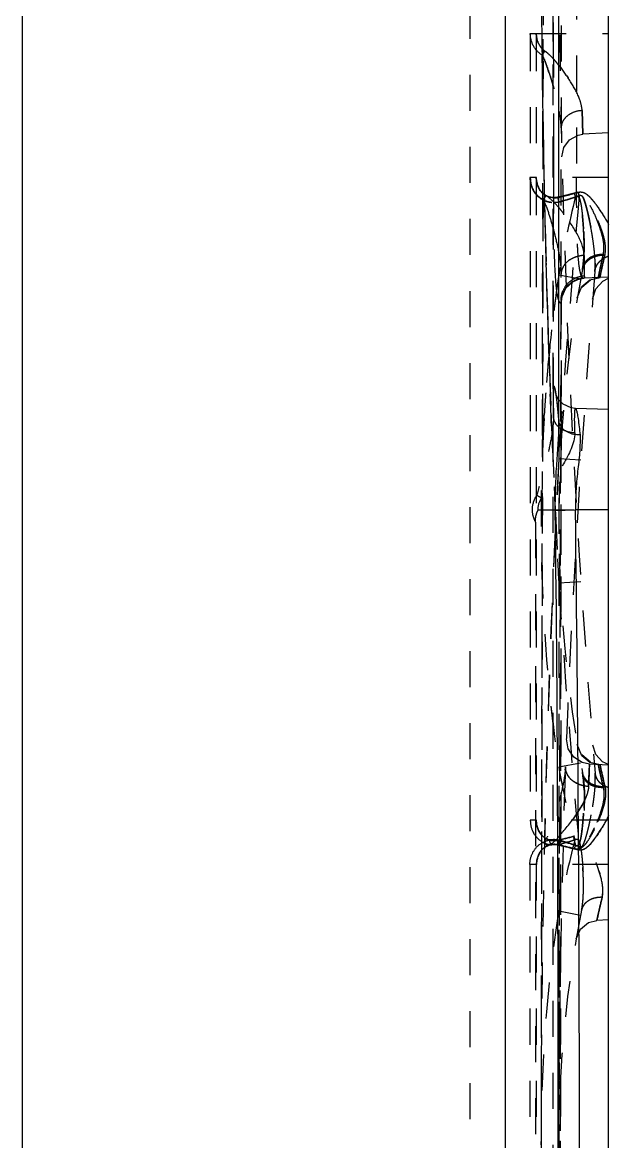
# Model space of a CAD drawing. Header units: millimetres. Extents: x 309 to 11345, y -1340 to 1318.
# Drawn here: x 10460.2 to 10486.8, y -502 to -451.2 of the extents above; entities that cross this region are included whole.
import ezdxf

# ---------------------------------------------------------------- set-up
doc = ezdxf.new("R2010")
doc.units = ezdxf.units.MM
doc.header["$LTSCALE"] = 16.335
doc.linetypes.add('HIDDEN', pattern=[0.2, 0.1, -0.1])
doc.layers.get('0').update_dxf_attribs({"linetype": 'CONTINUOUS'})
doc.layers.add('DEFAULT_2', color=8, linetype='HIDDEN')

msp = doc.modelspace()

# ---------------------------------------------------------------- linework, layer by layer
at = {"color": 7, "linetype": 'Continuous'}
for p, q in [((10482.11, -359.801), (10482.11, -644.179)), ((10484.551, -469.508), (10484.551, -362.762)), ((10486.804, -631.838), (10486.804, -372.142)), ((10460.219, -629.255), (10460.219, -374.725)), ((10484.749, -468.535), (10484.551, -468.332)), ((10486.804, -468.78), (10485.304, -468.728)), ((10484.387, -473.349), (10485.302, -473.333)), ((10486.804, -473.333), (10485.302, -473.333))]:
    msp.add_line(p, q, dxfattribs=at)
msp.add_lwpolyline([(10485.304, -468.728), (10485.104, -468.7), (10484.749, -468.535)], dxfattribs=at)
msp.add_arc((8200.319, -501.99), 2285.162, 359.281472, 0.718528, dxfattribs=at)
for points, knots in [([(10485.316, -468.736), (10485.318, -468.738), (10485.328, -468.755), (10485.334, -468.772), (10485.338, -468.787)], [0, 0, 0, 0, 0.175178, 1, 1, 1, 1]), ([(10485.338, -468.787), (10485.355, -468.837), (10485.383, -468.97), (10485.447, -469.35), (10485.484, -469.681), (10485.509, -469.93)], [0, 0, 0, 0, 0.136707, 0.3519, 1, 1, 1, 1]), ([(10484.386, -473.349), (10484.383, -472.679), (10484.416, -471.691), (10484.517, -470.414), (10484.552, -469.803), (10484.551, -469.508)], [0, 0, 0, 0, 0.522763, 0.770062, 1, 1, 1, 1]), ([(10485.509, -469.93), (10485.318, -469.932), (10484.959, -469.866), (10484.67, -469.617), (10484.598, -469.471)], [0, 0, 0, 0, 0.53926, 1, 1, 1, 1]), ([(10485.509, -469.93), (10485.512, -470.168), (10485.506, -470.685), (10485.406, -471.498), (10485.312, -472.393), (10485.304, -473.015), (10485.302, -473.333)], [0, 0, 0, 0, 0.209551, 0.453203, 0.720551, 1, 1, 1, 1]), ([(10484.386, -530.631), (10484.507, -521.084), (10484.524, -501.99), (10484.508, -482.895), (10484.386, -473.349)], [0, 0, 0, 0, 0.5, 1, 1, 1, 1])]:
    msp.add_open_spline(points, degree=3, knots=knots, dxfattribs=at)
at = {"layer": 'DEFAULT_2', "color": 8, "linetype": 'HIDDEN'}
for p, q in [((10480.521, -631.649), (10480.521, -372.331)), ((10483.253, -376.654), (10483.253, -487.41)), ((10483.523, -376.654), (10483.523, -487.41)), ((10483.89, -402.974), (10483.739, -501.987)), ((10483.861, -436.632), (10483.739, -501.987)), ((10484.294, -452.085), (10484.308, -436.484)), ((10484.294, -559.307), (10484.294, -444.673)), ((10484.295, -447.948), (10484.297, -452.085)), ((10483.253, -451.715), (10486.804, -451.715)), ((10484.302, -468.043), (10484.294, -452.085)), ((10484.297, -452.085), (10484.3, -456.001)), ((10485.638, -456.29), (10485.608, -455.212)), ((10485.608, -455.212), (10485.638, -456.29)), ((10483.852, -457.333), (10483.828, -456.017)), ((10484.3, -456.001), (10484.302, -457.318)), ((10485.424, -456.324), (10485.637, -456.29)), ((10486.804, -456.229), (10485.637, -456.29)), ((10484.302, -457.318), (10484.303, -458.251)), ((10486.804, -458.251), (10483.235, -458.251)), ((10485.235, -458.967), (10485.293, -459.139)), ((10485.469, -459.077), (10485.411, -458.917)), ((10483.829, -459.264), (10483.811, -468.062)), ((10484.485, -459.149), (10484.543, -459.363)), ((10485.698, -461.785), (10485.696, -462.509)), ((10485.696, -462.509), (10485.695, -462.717)), ((10485.533, -462.858), (10484.543, -462.679)), ((10484.859, -463.276), (10485.182, -462.975)), ((10485.182, -462.975), (10485.403, -462.874)), ((10485.408, -462.872), (10485.403, -462.874)), ((10485.408, -462.872), (10485.674, -462.823)), ((10485.584, -463.192), (10485.949, -462.889)), ((10485.586, -463.231), (10485.984, -462.898)), ((10485.687, -462.821), (10485.674, -462.823)), ((10486.804, -462.764), (10485.675, -462.823)), ((10485.949, -462.889), (10486.418, -462.785)), ((10486.219, -463.307), (10486.539, -462.952)), ((10486.346, -462.744), (10486.337, -462.789)), ((10486.346, -462.744), (10486.337, -462.789)), ((10486.425, -462.746), (10486.418, -462.784)), ((10486.425, -462.746), (10486.418, -462.785)), ((10486.539, -462.952), (10486.804, -462.812)), ((10484.693, -463.648), (10484.859, -463.276)), ((10485.385, -463.707), (10485.584, -463.192)), ((10486.079, -463.763), (10486.219, -463.307)), ((10484.603, -540.052), (10484.666, -463.881)), ((10484.644, -463.932), (10484.604, -501.971)), ((10484.666, -463.881), (10484.693, -463.648)), ((10483.811, -468.062), (10483.81, -468.317)), ((10484.165, -468.322), (10484.156, -468.072)), ((10484.168, -468.322), (10484.159, -468.071)), ((10484.302, -468.318), (10484.302, -468.043)), ((10484.424, -468.12), (10484.405, -468.063)), ((10483.81, -468.317), (10483.808, -469.068)), ((10484.182, -468.767), (10484.165, -468.322)), ((10484.185, -468.765), (10484.168, -468.322)), ((10484.294, -468.318), (10484.303, -469.069)), ((10484.303, -469.069), (10484.302, -468.318)), ((10483.808, -469.068), (10483.808, -469.18)), ((10483.875, -469.204), (10483.88, -469.119)), ((10483.88, -469.119), (10483.885, -469.03)), ((10484.194, -469.073), (10484.182, -468.767)), ((10484.197, -469.073), (10484.185, -468.765)), ((10484.199, -469.194), (10484.194, -469.073)), ((10484.202, -469.192), (10484.197, -469.073)), ((10483.807, -469.506), (10483.739, -501.987)), ((10483.808, -469.266), (10483.807, -469.506)), ((10483.808, -469.18), (10483.808, -469.266)), ((10484.202, -469.28), (10484.199, -469.194)), ((10484.206, -469.283), (10484.202, -469.192)), ((10484.212, -469.52), (10484.202, -469.28)), ((10484.215, -469.523), (10484.206, -469.283)), ((10484.551, -469.504), (10484.541, -469.182)), ((10484.542, -469.268), (10484.551, -469.507)), ((10484.551, -469.508), (10484.543, -471.013)), ((10484.551, -469.508), (10484.551, -534.463)), ((10485.547, -471.078), (10484.543, -471.013)), ((10483.603, -473.333), (10485.302, -473.333)), ((10483.481, -473.881), (10483.481, -530.101)), ((10485.547, -476.594), (10484.543, -476.659)), ((10484.97, -484.164), (10484.894, -483.715)), ((10485.221, -484.544), (10484.97, -484.164)), ((10485.585, -484.482), (10485.385, -483.965)), ((10486.221, -484.424), (10486.086, -483.996)), ((10485.533, -484.813), (10484.543, -484.993)), ((10485.603, -484.791), (10485.221, -484.544)), ((10485.95, -484.783), (10485.585, -484.482)), ((10485.985, -484.774), (10485.587, -484.442)), ((10485.941, -484.862), (10485.603, -484.791)), ((10485.894, -485.878), (10485.941, -484.862)), ((10485.894, -485.878), (10485.941, -484.862)), ((10485.941, -484.862), (10485.929, -485.126)), ((10485.941, -484.862), (10485.929, -485.126)), ((10486.804, -484.907), (10485.941, -484.862)), ((10486.418, -484.887), (10485.95, -484.783)), ((10486.337, -484.883), (10486.393, -485.153)), ((10486.337, -484.883), (10486.393, -485.153)), ((10486.418, -484.887), (10486.473, -485.151)), ((10486.418, -484.887), (10486.473, -485.151)), ((10485.924, -485.231), (10485.92, -485.308)), ((10485.924, -485.231), (10485.92, -485.308)), ((10485.929, -485.126), (10485.924, -485.231)), ((10485.929, -485.126), (10485.924, -485.231)), ((10486.473, -485.151), (10486.482, -485.196)), ((10486.473, -485.151), (10486.482, -485.196)), ((10486.804, -487.41), (10483.253, -487.41)), ((10484.491, -488.316), (10484.543, -488.512)), ((10484.491, -488.515), (10484.543, -488.319)), ((10485.222, -488.137), (10485.274, -488.296)), ((10485.295, -488.542), (10485.243, -488.7)), ((10485.47, -488.603), (10485.417, -488.75)), ((10483.235, -489.421), (10483.235, -514.559)), ((10486.804, -489.421), (10483.235, -489.421)), ((10483.523, -489.421), (10483.523, -514.559)), ((10485.53, -491.726), (10484.543, -491.534)), ((10485.889, -492.05), (10486.274, -491.951)), ((10486.283, -491.907), (10486.274, -491.951)), ((10486.283, -491.907), (10486.274, -491.951)), ((10486.804, -491.924), (10486.274, -491.952)), ((10485.336, -492.783), (10485.524, -492.35)), ((10485.524, -492.35), (10485.889, -492.05)), ((10483.689, -534.796), (10483.739, -501.987)), ((10484.604, -501.971), (10484.623, -501.976))]:
    msp.add_line(p, q, dxfattribs=at)
for points in [[(10484.685, -457.318), (10484.771, -456.887), (10485.032, -456.534), (10485.424, -456.324)], [(10484.405, -468.063), (10484.401, -468.051), (10484.406, -468.076), (10484.422, -468.169), (10484.444, -468.318), (10484.469, -468.518), (10484.495, -468.762), (10484.522, -469.039), (10484.542, -469.268)], [(10484.551, -468.332), (10484.525, -468.305), (10484.424, -468.12)], [(10486.804, -484.88), (10486.529, -484.751), (10486.221, -484.424)]]:
    msp.add_lwpolyline(points, dxfattribs=at)
for centre, radius, start, end in [((-26583.488, -382.373), 37068.225, 359.8151101, 359.9861527), ((10961.213, -445.682), 476.67, 175.23506, 184.76493), ((11081.253, -445.682), 597.513, 177.028242, 182.971758), ((19003.449, -446.046), 8518.107, 179.9130068, 180.0820906), ((11091.024, -445.678), 607.284, 180.000368, 180.604518), ((11077.647, -445.906), 593.905, 180.596119, 182.138907), ((10489.075, -456.801), 6.706, 140.31, 142.1584), ((11075.895, -445.77), 592.156, 180.669326, 180.99153), ((11073.962, -445.893), 590.221, 180.659524, 182.987965), ((10476.974, -459.09), 9.618, 37.499, 37.9887), ((11082.853, -445.609), 599.116, 181.121302, 182.148666), ((10481.216, -444.103), 15.397, 283.2484, 285.1321), ((10481.224, -444.258), 15.252, 283.3473, 285.2784), ((10487.623, -461.813), 4.57, 143.1073, 146.0978), ((10484.328, -458.276), 1.098, 268.3332, 281.3022), ((10480.156, -439.456), 20.163, 282.3995, 283.1545), ((10480.175, -439.664), 19.956, 282.4739, 282.6661), ((10480.439, -440.989), 18.614, 282.5724, 283.3746), ((10961.213, -501.99), 477.675, 174.84584, 176.28175), ((10545.942, -473.836), 62.404, 166.36895, 169.7007), ((10479.197, -439.895), 20.179, 285.3621, 285.9728), ((10479.094, -439.709), 20.396, 285.4977, 286.1031), ((10480.287, -443.6), 16.328, 285.1114, 285.8671), ((10480.511, -441.154), 18.429, 282.6609, 283.2788), ((10480.185, -443.284), 16.649, 285.9155, 287.8763), ((10480.102, -443.144), 16.816, 286.0465, 287.9797), ((10470.291, -463.474), 15.984, 9.5121, 10.2336), ((10472.309, -463.137), 13.938, 8.6064, 9.5175), ((10475.396, -462.683), 10.818, 5.9752, 8.6732), ((10480.271, -461.546), 5.416, 353.6231, 356.6566), ((10478.327, -461.429), 7.364, 356.6302, 358.7405), ((10478.272, -462.379), 7.926, 3.8188, 5.9525), ((10545.942, -473.836), 61.398, 169.1973, 190.8027), ((10961.213, -501.99), 476.67, 175.24906, 184.75093), ((10481.325, -462.63), 3.324, 359.8869, 2.2213), ((10485.478, -462.707), 0.84, 128.183, 151.9911), ((10549.68, -472.526), 65.877, 171.40352, 173.58103), ((10485.732, -463.814), 1.087, 135.6894, 157.1774), ((10485.759, -463.843), 1.126, 93.4104, 114.4705), ((10485.766, -463.955), 1.137, 101.7496, 108.2678), ((10556.022, -473.233), 72.258, 173.58561, 175.8633), ((10560.253, -473.565), 76.502, 175.84414, 176.04191), ((10562.165, -473.692), 78.418, 176.27232, 176.59146), ((10561.074, -473.622), 77.325, 176.04197, 176.2721), ((10499.833, -468.313), 15.539, 179.6015, 180.0178), ((10456.761, -471.476), 27.875, 4.7199, 5.5859), ((10564.786, -473.841), 81.044, 176.88787, 177.21696), ((10563.701, -473.783), 79.957, 176.71719, 176.8875), ((11043.304, -447.155), 559.539, 182.29079, 183.02261), ((11055.678, -446.82), 571.914, 182.27506, 182.99072), ((11081.766, -501.99), 598.026, 177.03079, 182.96921), ((11081.251, -501.99), 597.511, 177.028229, 182.971771), ((11075.002, -501.828), 591.263, 177.012529, 180.015733), ((11082.851, -502.093), 599.115, 177.026337, 178.688227), ((11070.738, -501.62), 586.993, 177.011074, 178.707231), ((11070.688, -501.628), 586.944, 177.010081, 178.706413), ((10487.625, -465.604), 8.151, 239.9919, 241.7104), ((10961.213, -445.682), 477.675, 183.71825, 185.1552), ((10545.942, -473.836), 62.404, 190.2993, 193.63106), ((10481.46, -484.857), 3.389, 355.4512, 357.9166), ((10518.883, -478.243), 33.217, 192.0082, 192.2214), ((10518.564, -478.311), 32.89, 192.0077, 192.2224), ((10528.068, -476.245), 42.616, 192.2327, 193.1361), ((10527.767, -476.309), 42.309, 192.2339, 193.1441), ((10525.486, -476.743), 39.909, 192.228, 193.2536), ((10525.445, -476.752), 39.867, 192.228, 193.2549), ((10485.992, -484.467), 1.415, 245.9756, 248.943), ((10486.256, -485.21), 0.64, 204.2554, 210.2301), ((10486.34, -485.072), 0.75, 211.3235, 216.433), ((10476.057, -485.092), 10.168, 351.578, 352.9964), ((10477.878, -485.313), 8.333, 352.9765, 355.0325), ((10474.302, -484.834), 11.942, 350.5581, 351.5859), ((10480.3, -485.036), 6.458, 332.9262, 335.1793), ((10490.728, -484.393), 7.91, 210.2429, 211.9351), ((10494.368, -485.545), 10.619, 195.0814, 196.2781), ((10493.43, -485.829), 9.643, 194.9667, 196.1738), ((10538.4, -501.99), 54.863, 165.5455, 169.0136), ((10481.572, -485.689), 5.028, 330.5487, 332.9513), ((10477.896, -485.974), 8.017, 339.7405, 340.8561), ((10480.346, -490.571), 5.314, 353.3716, 356.3842), ((10538.4, -501.99), 53.857, 168.7509, 191.2491)]:
    msp.add_arc(centre, radius, start, end, dxfattribs=at)
for points, knots in [([(10483.78, -452.687), (10483.618, -452.589), (10483.343, -452.295), (10483.253, -451.906), (10483.253, -451.715)], [0, 0, 0, 0, 0.497202, 1, 1, 1, 1]), ([(10483.918, -452.515), (10483.791, -452.431), (10483.587, -452.179), (10483.523, -451.869), (10483.523, -451.715)], [0, 0, 0, 0, 0.496418, 1, 1, 1, 1]), ([(10483.523, -451.715), (10483.523, -451.869), (10483.588, -452.179), (10483.791, -452.431), (10483.918, -452.515)], [0, 0, 0, 0, 0.503725, 1, 1, 1, 1]), ([(10483.78, -452.687), (10483.856, -452.809), (10483.964, -453.086), (10484.112, -453.506), (10484.246, -453.938), (10484.406, -454.505), (10484.57, -455.188), (10484.649, -455.738), (10484.655, -456.001)], [0, 0, 0, 0, 0.125536, 0.25685, 0.38848, 0.518789, 0.770598, 1, 1, 1, 1]), ([(10484.052, -453.338), (10484.013, -453.224), (10483.932, -453.003), (10483.841, -452.784), (10483.78, -452.687)], [0, 0, 0, 0, 0.512002, 1, 1, 1, 1]), ([(10483.918, -452.515), (10484.043, -452.602), (10484.263, -452.814), (10484.64, -453.268), (10485.05, -453.843), (10485.44, -454.513), (10485.597, -454.989), (10485.608, -455.212)], [0, 0, 0, 0, 0.140984, 0.280031, 0.548025, 0.793387, 1, 1, 1, 1]), ([(10485.608, -455.212), (10485.586, -455.056), (10485.501, -454.625), (10485.127, -453.966), (10484.793, -453.481), (10484.604, -453.235)], [0, 0, 0, 0, 0.210749, 0.583674, 1, 1, 1, 1]), ([(10484.655, -456.001), (10484.654, -455.942), (10484.641, -455.694), (10484.604, -455.447), (10484.57, -455.26)], [0, 0, 0, 0, 0.237447, 1, 1, 1, 1]), ([(10485.608, -455.212), (10485.476, -455.218), (10485.231, -455.267), (10484.921, -455.44), (10484.707, -455.688), (10484.653, -455.898), (10484.655, -456.001)], [0, 0, 0, 0, 0.29125, 0.543223, 0.771814, 1, 1, 1, 1]), ([(10483.537, -458.251), (10483.461, -458.251), (10483.36, -458.253), (10483.259, -458.25), (10483.235, -458.251)], [0, 0, 0, 0, 0.755716, 1, 1, 1, 1]), ([(10483.235, -458.251), (10483.235, -458.414), (10483.301, -458.745), (10483.597, -459.153), (10484.044, -459.387), (10484.383, -459.395), (10484.543, -459.363)], [0, 0, 0, 0, 0.251479, 0.500104, 0.748714, 1, 1, 1, 1]), ([(10483.235, -458.251), (10483.235, -458.414), (10483.301, -458.744), (10483.597, -459.153), (10484.044, -459.387), (10484.383, -459.395), (10484.543, -459.363)], [0, 0, 0, 0, 0.251333, 0.500049, 0.748775, 1, 1, 1, 1]), ([(10483.235, -458.251), (10483.235, -458.394), (10483.285, -458.682), (10483.512, -459.057), (10483.866, -459.314), (10484.152, -459.379), (10484.295, -459.384)], [0, 0, 0, 0, 0.251552, 0.501001, 0.749198, 1, 1, 1, 1]), ([(10483.253, -458.251), (10483.253, -458.413), (10483.317, -458.739), (10483.608, -459.144), (10484.049, -459.377), (10484.383, -459.385), (10484.541, -459.353)], [0, 0, 0, 0, 0.251602, 0.500672, 0.749666, 1, 1, 1, 1]), ([(10484.491, -459.157), (10484.367, -459.184), (10484.101, -459.166), (10483.657, -458.901), (10483.523, -458.497), (10483.523, -458.251)], [0, 0, 0, 0, 0.2539, 0.506393, 1, 1, 1, 1]), ([(10484.485, -459.149), (10484.364, -459.176), (10484.102, -459.157), (10483.666, -458.893), (10483.537, -458.494), (10483.537, -458.251)], [0, 0, 0, 0, 0.253383, 0.505682, 1, 1, 1, 1]), ([(10484.303, -458.251), (10484.304, -459.125), (10484.312, -460.673), (10484.342, -462.223), (10484.391, -462.896)], [0, 0, 0, 0, 0.564374, 1, 1, 1, 1]), ([(10485.675, -462.823), (10485.632, -462.825), (10485.575, -462.737), (10485.537, -462.62), (10485.484, -462.391), (10485.438, -462.016), (10485.398, -461.456), (10485.373, -460.772), (10485.353, -459.689), (10485.352, -458.837), (10485.351, -458.251)], [0, 0, 0, 0, 0.027269, 0.05216, 0.085358, 0.176303, 0.298397, 0.44838, 0.619962, 1, 1, 1, 1]), ([(10486.64, -461.779), (10486.655, -461.671), (10486.679, -461.44), (10486.628, -461.078), (10486.518, -460.697), (10486.368, -460.3), (10486.183, -459.893), (10486.004, -459.553), (10485.834, -459.287), (10485.689, -459.098), (10485.488, -458.942), (10485.315, -458.95), (10485.235, -458.967)], [0, 0, 0, 0, 0.096691, 0.203641, 0.32095, 0.446664, 0.578983, 0.716171, 0.786185, 0.856786, 0.928142, 1, 1, 1, 1]), ([(10486.566, -461.742), (10486.581, -461.635), (10486.605, -461.408), (10486.563, -461.052), (10486.461, -460.678), (10486.323, -460.287), (10486.149, -459.888), (10485.981, -459.554), (10485.821, -459.292), (10485.682, -459.107), (10485.49, -458.948), (10485.321, -458.957), (10485.243, -458.972)], [0, 0, 0, 0, 0.097782, 0.205303, 0.322737, 0.448237, 0.580188, 0.716912, 0.786642, 0.857125, 0.928065, 1, 1, 1, 1]), ([(10485.411, -458.917), (10485.501, -458.9), (10485.649, -458.9), (10485.804, -459.003), (10485.941, -459.122), (10486.091, -459.29), (10486.254, -459.503), (10486.406, -459.719), (10486.592, -460.009), (10486.727, -460.227), (10486.804, -460.377)], [0, 0, 0, 0, 0.128929, 0.193828, 0.258646, 0.386206, 0.512856, 0.637893, 0.761038, 1, 1, 1, 1]), ([(10485.411, -458.917), (10485.487, -458.904), (10485.649, -458.897), (10485.847, -459.03), (10486.006, -459.192), (10486.103, -459.309), (10486.15, -459.368)], [0, 0, 0, 0, 0.252511, 0.503418, 0.752497, 1, 1, 1, 1]), ([(10483.829, -459.264), (10483.952, -459.467), (10484.102, -459.922), (10484.237, -460.373), (10484.298, -460.6)], [0, 0, 0, 0, 0.501927, 1, 1, 1, 1]), ([(10485.293, -459.138), (10485.314, -459.121), (10485.363, -459.094), (10485.447, -459.125), (10485.487, -459.21), (10485.514, -459.308), (10485.539, -459.417), (10485.566, -459.567), (10485.592, -459.759), (10485.618, -459.992), (10485.647, -460.305), (10485.673, -460.693), (10485.692, -461.153), (10485.692, -461.734), (10485.662, -462.163), (10485.611, -462.436)], [0, 0, 0, 0, 0.023549, 0.043754, 0.068936, 0.099998, 0.132346, 0.164941, 0.231061, 0.298391, 0.366203, 0.500797, 0.633022, 0.761447, 1, 1, 1, 1]), ([(10485.631, -462.328), (10485.682, -462.064), (10485.711, -461.648), (10485.708, -461.085), (10485.687, -460.64), (10485.659, -460.264), (10485.628, -459.961), (10485.601, -459.735), (10485.573, -459.549), (10485.545, -459.404), (10485.519, -459.298), (10485.491, -459.202), (10485.45, -459.119), (10485.367, -459.087), (10485.317, -459.112), (10485.295, -459.129)], [0, 0, 0, 0, 0.238088, 0.366052, 0.497809, 0.63199, 0.699633, 0.76684, 0.832906, 0.865508, 0.897892, 0.929092, 0.954817, 0.975864, 1, 1, 1, 1]), ([(10485.689, -461.591), (10485.694, -461.366), (10485.689, -461.026), (10485.665, -460.569), (10485.639, -460.219), (10485.612, -459.928), (10485.584, -459.697), (10485.56, -459.527), (10485.526, -459.36), (10485.496, -459.218), (10485.419, -459.085), (10485.328, -459.112), (10485.299, -459.134)], [0, 0, 0, 0, 0.256304, 0.388179, 0.521596, 0.655591, 0.721728, 0.786871, 0.851234, 0.913612, 0.959485, 1, 1, 1, 1]), ([(10485.469, -459.077), (10485.488, -459.061), (10485.546, -459.044), (10485.62, -459.101), (10485.666, -459.188), (10485.704, -459.293), (10485.741, -459.406), (10485.787, -459.56), (10485.838, -459.756), (10485.893, -459.994), (10485.961, -460.314), (10486.066, -460.865), (10486.176, -461.621), (10486.205, -462.225), (10486.181, -462.51)], [0, 0, 0, 0, 0.020797, 0.042693, 0.070245, 0.102059, 0.134826, 0.167806, 0.234469, 0.301991, 0.3698, 0.504289, 0.764191, 1, 1, 1, 1]), ([(10486.021, -460.634), (10485.993, -460.481), (10485.948, -460.25), (10485.882, -459.944), (10485.828, -459.716), (10485.778, -459.529), (10485.734, -459.382), (10485.698, -459.275), (10485.661, -459.176), (10485.614, -459.095), (10485.542, -459.045), (10485.488, -459.062), (10485.469, -459.077)], [0, 0, 0, 0, 0.26787, 0.402634, 0.536552, 0.66875, 0.734231, 0.799358, 0.861867, 0.915481, 0.958431, 1, 1, 1, 1]), ([(10486.021, -460.634), (10485.993, -460.481), (10485.948, -460.25), (10485.882, -459.944), (10485.828, -459.716), (10485.778, -459.529), (10485.734, -459.382), (10485.698, -459.275), (10485.661, -459.176), (10485.614, -459.095), (10485.542, -459.045), (10485.488, -459.062), (10485.469, -459.077)], [0, 0, 0, 0, 0.26787, 0.402634, 0.536552, 0.668749, 0.734231, 0.799357, 0.861866, 0.915481, 0.958431, 1, 1, 1, 1]), ([(10486.15, -459.368), (10486.214, -459.449), (10486.45, -459.773), (10486.66, -460.116), (10486.804, -460.376)], [0, 0, 0, 0, 0.257256, 1, 1, 1, 1]), ([(10485.698, -461.785), (10485.685, -461.466), (10485.404, -460.782), (10485.003, -460.203), (10484.768, -459.891)], [0, 0, 0, 0, 0.449926, 1, 1, 1, 1]), ([(10485.95, -459.509), (10486.059, -459.703), (10486.247, -460.093), (10486.436, -460.588), (10486.539, -460.972), (10486.607, -461.32), (10486.591, -461.58), (10486.566, -461.742)], [0, 0, 0, 0, 0.283737, 0.54983, 0.673857, 0.790555, 1, 1, 1, 1]), ([(10484.298, -460.6), (10484.323, -460.692), (10484.419, -461.056), (10484.501, -461.424), (10484.551, -461.701)], [0, 0, 0, 0, 0.253444, 1, 1, 1, 1]), ([(10484.551, -461.701), (10484.563, -461.769), (10484.607, -462.034), (10484.639, -462.301), (10484.646, -462.501)], [0, 0, 0, 0, 0.255892, 1, 1, 1, 1]), ([(10485.3, -461.862), (10485.209, -461.894), (10485.093, -461.948), (10484.989, -462.021), (10484.965, -462.04)], [0, 0, 0, 0, 0.756497, 1, 1, 1, 1]), ([(10485.698, -461.785), (10485.665, -461.786), (10485.53, -461.797), (10485.397, -461.828), (10485.3, -461.862)], [0, 0, 0, 0, 0.241829, 1, 1, 1, 1]), ([(10486.64, -461.779), (10486.512, -461.775), (10486.261, -461.806), (10485.853, -461.971), (10485.646, -462.251), (10485.611, -462.436)], [0, 0, 0, 0, 0.293997, 0.569083, 1, 1, 1, 1]), ([(10486.566, -461.742), (10486.449, -461.738), (10486.221, -461.765), (10485.851, -461.912), (10485.663, -462.163), (10485.631, -462.328)], [0, 0, 0, 0, 0.297433, 0.573528, 1, 1, 1, 1]), ([(10485.654, -462.148), (10485.659, -462.103), (10485.677, -461.918), (10485.686, -461.732), (10485.689, -461.591)], [0, 0, 0, 0, 0.243189, 1, 1, 1, 1]), ([(10486.168, -461.85), (10486.12, -461.867), (10485.944, -461.941), (10485.791, -462.073), (10485.714, -462.19)], [0, 0, 0, 0, 0.26763, 1, 1, 1, 1]), ([(10486.168, -461.85), (10486.12, -461.867), (10485.944, -461.941), (10485.791, -462.073), (10485.714, -462.19)], [0, 0, 0, 0, 0.267628, 1, 1, 1, 1]), ([(10486.181, -462.51), (10486.193, -462.368), (10486.334, -462.05), (10486.63, -461.872), (10486.804, -461.813)], [0, 0, 0, 0, 0.436611, 1, 1, 1, 1]), ([(10486.181, -462.51), (10486.193, -462.368), (10486.334, -462.05), (10486.63, -461.872), (10486.804, -461.813)], [0, 0, 0, 0, 0.436611, 1, 1, 1, 1]), ([(10486.275, -462.218), (10486.288, -462.196), (10486.348, -462.104), (10486.428, -462.026), (10486.494, -461.976)], [0, 0, 0, 0, 0.238642, 1, 1, 1, 1]), ([(10486.275, -462.218), (10486.288, -462.196), (10486.348, -462.104), (10486.428, -462.026), (10486.494, -461.976)], [0, 0, 0, 0, 0.23864, 1, 1, 1, 1]), ([(10486.275, -462.218), (10486.288, -462.196), (10486.348, -462.104), (10486.428, -462.026), (10486.494, -461.976)], [0, 0, 0, 0, 0.238641, 1, 1, 1, 1]), ([(10486.337, -462.789), (10486.331, -462.812), (10486.376, -462.61), (10486.409, -462.425), (10486.507, -461.999), (10486.566, -461.742)], [0, 0, 0, 0, 0.066711, 0.261223, 1, 1, 1, 1]), ([(10486.337, -462.789), (10486.339, -462.783), (10486.341, -462.759), (10486.355, -462.708), (10486.371, -462.622), (10486.409, -462.444), (10486.473, -462.147), (10486.532, -461.89), (10486.566, -461.742)], [0, 0, 0, 0, 0.016894, 0.06677, 0.148577, 0.26127, 0.575127, 1, 1, 1, 1]), ([(10486.566, -461.742), (10486.538, -461.863), (10486.462, -462.197), (10486.389, -462.531), (10486.346, -462.744)], [0, 0, 0, 0, 0.36465, 1, 1, 1, 1]), ([(10486.418, -462.785), (10486.411, -462.807), (10486.455, -462.613), (10486.488, -462.435), (10486.582, -462.026), (10486.64, -461.779)], [0, 0, 0, 0, 0.066545, 0.260781, 1, 1, 1, 1]), ([(10486.418, -462.784), (10486.417, -462.779), (10486.425, -462.757), (10486.432, -462.707), (10486.451, -462.625), (10486.486, -462.454), (10486.55, -462.169), (10486.606, -461.921), (10486.64, -461.779)], [0, 0, 0, 0, 0.016821, 0.066537, 0.148151, 0.260671, 0.574462, 1, 1, 1, 1]), ([(10484.736, -462.312), (10484.722, -462.339), (10484.675, -462.441), (10484.65, -462.554), (10484.649, -462.636)], [0, 0, 0, 0, 0.265835, 1, 1, 1, 1]), ([(10486.181, -462.51), (10486.183, -462.486), (10486.198, -462.384), (10486.236, -462.286), (10486.275, -462.218)], [0, 0, 0, 0, 0.238036, 1, 1, 1, 1]), ([(10484.543, -462.679), (10484.003, -466.368), (10483.475, -473.836), (10484.003, -481.304), (10484.543, -484.993)], [0, 0, 0, 0, 0.5, 1, 1, 1, 1]), ([(10484.543, -462.679), (10483.995, -466.367), (10483.486, -473.836), (10483.995, -481.305), (10484.543, -484.993)], [0, 0, 0, 0, 0.5, 1, 1, 1, 1]), ([(10484.543, -462.679), (10484.263, -464.523), (10483.87, -468.239), (10483.615, -475.696), (10483.994, -481.305), (10484.543, -484.993)], [0, 0, 0, 0, 0.25006, 0.500173, 1, 1, 1, 1]), ([(10484.543, -462.679), (10484.263, -464.523), (10483.87, -468.239), (10483.615, -475.696), (10483.994, -481.305), (10484.543, -484.993)], [0, 0, 0, 0, 0.25006, 0.500173, 1, 1, 1, 1]), ([(10484.391, -462.896), (10484.397, -462.978), (10484.42, -463.243), (10484.45, -463.509), (10484.493, -463.688)], [0, 0, 0, 0, 0.309385, 1, 1, 1, 1]), ([(10485.404, -462.876), (10485.294, -462.913), (10485.08, -463.02), (10484.829, -463.276), (10484.681, -463.594), (10484.643, -463.822), (10484.644, -463.932)], [0, 0, 0, 0, 0.252193, 0.507534, 0.761256, 1, 1, 1, 1]), ([(10485.695, -462.717), (10485.699, -462.727), (10485.71, -462.753), (10485.719, -462.787), (10485.71, -462.804)], [0, 0, 0, 0, 0.339665, 1, 1, 1, 1]), ([(10484.493, -463.688), (10484.496, -463.705), (10484.511, -463.76), (10484.528, -463.814), (10484.545, -463.851)], [0, 0, 0, 0, 0.293191, 1, 1, 1, 1]), ([(10484.576, -463.903), (10484.579, -463.907), (10484.592, -463.922), (10484.611, -463.933), (10484.625, -463.935)], [0, 0, 0, 0, 0.298265, 1, 1, 1, 1]), ([(10484.298, -467.991), (10484.298, -468.007), (10484.296, -468.078), (10484.295, -468.149), (10484.294, -468.205)], [0, 0, 0, 0, 0.223576, 1, 1, 1, 1]), ([(10484.421, -468.067), (10484.408, -467.984), (10484.394, -467.871), (10484.359, -467.767), (10484.349, -467.723), (10484.329, -467.722), (10484.323, -467.736), (10484.317, -467.754), (10484.31, -467.8), (10484.303, -467.879), (10484.3, -467.95), (10484.298, -467.991)], [0, 0, 0, 0, 0.396376, 0.506442, 0.559063, 0.570917, 0.589527, 0.621346, 0.667603, 0.804373, 1, 1, 1, 1]), ([(10484.449, -468.274), (10484.447, -468.255), (10484.438, -468.186), (10484.428, -468.117), (10484.421, -468.067)], [0, 0, 0, 0, 0.270904, 1, 1, 1, 1]), ([(10484.504, -468.762), (10484.499, -468.717), (10484.483, -468.554), (10484.464, -468.391), (10484.449, -468.274)], [0, 0, 0, 0, 0.276667, 1, 1, 1, 1]), ([(10484.303, -469.069), (10484.305, -469.358), (10484.232, -469.952), (10484.042, -470.84), (10483.802, -471.746), (10483.631, -472.355), (10483.549, -472.662)], [0, 0, 0, 0, 0.235888, 0.48458, 0.740709, 1, 1, 1, 1]), ([(10485.273, -469.832), (10485.14, -469.83), (10484.892, -469.788), (10484.577, -469.624), (10484.358, -469.381), (10484.302, -469.172), (10484.303, -469.069)], [0, 0, 0, 0, 0.293437, 0.546388, 0.772765, 1, 1, 1, 1]), ([(10485.273, -469.832), (10485.27, -469.675), (10485.264, -469.402), (10485.264, -469.085), (10485.27, -468.9), (10485.278, -468.808), (10485.285, -468.759), (10485.298, -468.728), (10485.305, -468.728)], [0, 0, 0, 0, 0.425398, 0.738665, 0.850124, 0.93055, 0.979679, 1, 1, 1, 1]), ([(10485.273, -469.832), (10485.256, -470.333), (10484.719, -471.374), (10484.109, -472.278), (10483.762, -472.781)], [0, 0, 0, 0, 0.45062, 1, 1, 1, 1]), ([(10483.542, -472.676), (10483.421, -472.841), (10483.313, -473.154), (10483.348, -473.568), (10483.427, -473.763), (10483.476, -473.854)], [0, 0, 0, 0, 0.497478, 0.748889, 1, 1, 1, 1]), ([(10483.481, -473.881), (10483.483, -473.787), (10483.499, -473.598), (10483.563, -473.418), (10483.603, -473.333)], [0, 0, 0, 0, 0.50077, 1, 1, 1, 1]), ([(10486.566, -485.93), (10486.532, -485.782), (10486.473, -485.525), (10486.409, -485.227), (10486.37, -485.05), (10486.355, -484.964), (10486.341, -484.913), (10486.34, -484.888), (10486.337, -484.883)], [0, 0, 0, 0, 0.424873, 0.73874, 0.851436, 0.933245, 0.983117, 1, 1, 1, 1]), ([(10486.566, -485.93), (10486.532, -485.782), (10486.473, -485.525), (10486.403, -485.199), (10486.358, -484.998), (10486.343, -484.906), (10486.337, -484.883)], [0, 0, 0, 0, 0.424877, 0.738768, 0.933283, 1, 1, 1, 1]), ([(10486.64, -485.893), (10486.606, -485.75), (10486.56, -485.551), (10486.506, -485.303), (10486.474, -485.16), (10486.451, -485.047), (10486.431, -484.965), (10486.427, -484.915), (10486.416, -484.893), (10486.418, -484.887)], [0, 0, 0, 0, 0.425606, 0.596971, 0.739399, 0.851905, 0.933501, 0.983197, 1, 1, 1, 1]), ([(10486.64, -485.893), (10486.606, -485.75), (10486.549, -485.503), (10486.482, -485.19), (10486.438, -484.998), (10486.423, -484.909), (10486.418, -484.887)], [0, 0, 0, 0, 0.425374, 0.739209, 0.933449, 1, 1, 1, 1]), ([(10484.847, -484.981), (10484.837, -485.252), (10484.747, -485.82), (10484.57, -486.526), (10484.399, -487.112), (10484.255, -487.556), (10484.098, -487.981), (10483.984, -488.264), (10483.894, -488.377)], [0, 0, 0, 0, 0.23019, 0.483748, 0.615022, 0.746961, 0.878065, 1, 1, 1, 1]), ([(10484.847, -484.981), (10484.845, -485.024), (10484.835, -485.203), (10484.812, -485.381), (10484.79, -485.514)], [0, 0, 0, 0, 0.244303, 1, 1, 1, 1]), ([(10485.894, -485.878), (10485.759, -485.871), (10485.489, -485.81), (10485.043, -485.58), (10484.839, -485.207), (10484.847, -484.981)], [0, 0, 0, 0, 0.272441, 0.545982, 1, 1, 1, 1]), ([(10484.919, -485.308), (10484.91, -485.29), (10484.88, -485.218), (10484.86, -485.142), (10484.852, -485.085)], [0, 0, 0, 0, 0.261803, 1, 1, 1, 1]), ([(10484.918, -485.308), (10484.91, -485.291), (10484.88, -485.222), (10484.861, -485.148), (10484.853, -485.094)], [0, 0, 0, 0, 0.262419, 1, 1, 1, 1]), ([(10485.14, -485.592), (10485.115, -485.571), (10485.027, -485.489), (10484.956, -485.388), (10484.918, -485.308)], [0, 0, 0, 0, 0.268374, 1, 1, 1, 1]), ([(10485.14, -485.592), (10485.115, -485.571), (10485.027, -485.489), (10484.957, -485.388), (10484.919, -485.308)], [0, 0, 0, 0, 0.265395, 1, 1, 1, 1]), ([(10485.611, -485.236), (10485.662, -485.506), (10485.702, -486.076), (10485.686, -486.775), (10485.645, -487.391), (10485.606, -487.832), (10485.494, -488.698), (10485.293, -488.533)], [0, 0, 0, 0, 0.245058, 0.502949, 0.635059, 0.768616, 1, 1, 1, 1]), ([(10485.611, -485.236), (10485.662, -485.506), (10485.702, -486.076), (10485.686, -486.775), (10485.645, -487.391), (10485.606, -487.832), (10485.494, -488.698), (10485.293, -488.533)], [0, 0, 0, 0, 0.245058, 0.502949, 0.635059, 0.768616, 1, 1, 1, 1]), ([(10485.631, -485.344), (10485.682, -485.608), (10485.711, -486.024), (10485.708, -486.587), (10485.687, -487.032), (10485.659, -487.409), (10485.628, -487.711), (10485.601, -487.937), (10485.568, -488.159), (10485.53, -488.339), (10485.491, -488.47), (10485.45, -488.553), (10485.367, -488.584), (10485.317, -488.559), (10485.295, -488.543)], [0, 0, 0, 0, 0.238147, 0.366149, 0.497948, 0.632171, 0.699832, 0.767062, 0.833162, 0.898176, 0.929388, 0.955045, 0.976021, 1, 1, 1, 1]), ([(10485.295, -488.543), (10485.317, -488.56), (10485.367, -488.585), (10485.45, -488.553), (10485.491, -488.471), (10485.519, -488.375), (10485.545, -488.269), (10485.573, -488.123), (10485.601, -487.937), (10485.628, -487.712), (10485.658, -487.409), (10485.687, -487.032), (10485.708, -486.587), (10485.711, -486.024), (10485.682, -485.608), (10485.631, -485.344)], [0, 0, 0, 0, 0.024117, 0.045127, 0.070784, 0.101966, 0.134361, 0.166978, 0.233076, 0.300294, 0.367938, 0.502134, 0.633907, 0.761885, 1, 1, 1, 1]), ([(10485.47, -488.603), (10485.487, -488.614), (10485.524, -488.631), (10485.604, -488.609), (10485.655, -488.519), (10485.699, -488.415), (10485.738, -488.306), (10485.773, -488.197), (10485.815, -488.05), (10485.882, -487.792), (10485.965, -487.422), (10486.079, -486.838), (10486.186, -486.126), (10486.214, -485.553), (10486.191, -485.278)], [0, 0, 0, 0, 0.01677, 0.032685, 0.06557, 0.098109, 0.130663, 0.163169, 0.195633, 0.260413, 0.389193, 0.516621, 0.765228, 1, 1, 1, 1]), ([(10486.64, -485.893), (10486.52, -485.897), (10486.281, -485.87), (10485.871, -485.716), (10485.648, -485.431), (10485.611, -485.236)], [0, 0, 0, 0, 0.274253, 0.543989, 1, 1, 1, 1]), ([(10486.64, -485.893), (10486.52, -485.897), (10486.281, -485.87), (10485.871, -485.716), (10485.648, -485.431), (10485.611, -485.236)], [0, 0, 0, 0, 0.274254, 0.54399, 1, 1, 1, 1]), ([(10485.685, -485.943), (10485.682, -485.881), (10485.67, -485.645), (10485.643, -485.408), (10485.611, -485.236)], [0, 0, 0, 0, 0.259984, 1, 1, 1, 1]), ([(10486.566, -485.93), (10486.458, -485.934), (10486.241, -485.911), (10485.869, -485.775), (10485.665, -485.519), (10485.631, -485.344)], [0, 0, 0, 0, 0.275571, 0.545904, 1, 1, 1, 1]), ([(10485.703, -486.025), (10485.7, -485.966), (10485.688, -485.737), (10485.663, -485.51), (10485.631, -485.344)], [0, 0, 0, 0, 0.259598, 1, 1, 1, 1]), ([(10485.92, -485.308), (10485.918, -485.349), (10485.91, -485.539), (10485.901, -485.729), (10485.894, -485.878)], [0, 0, 0, 0, 0.214269, 1, 1, 1, 1]), ([(10485.92, -485.308), (10485.918, -485.349), (10485.91, -485.539), (10485.901, -485.729), (10485.894, -485.878)], [0, 0, 0, 0, 0.214252, 1, 1, 1, 1]), ([(10486.191, -485.278), (10486.202, -485.418), (10486.351, -485.72), (10486.641, -485.871), (10486.804, -485.918)], [0, 0, 0, 0, 0.453612, 1, 1, 1, 1]), ([(10486.191, -485.278), (10486.193, -485.3), (10486.206, -485.394), (10486.242, -485.485), (10486.28, -485.548)], [0, 0, 0, 0, 0.231998, 1, 1, 1, 1]), ([(10486.201, -485.681), (10486.201, -485.646), (10486.203, -485.512), (10486.199, -485.377), (10486.191, -485.278)], [0, 0, 0, 0, 0.257331, 1, 1, 1, 1]), ([(10486.191, -485.278), (10486.202, -485.411), (10486.344, -485.713), (10486.635, -485.87), (10486.804, -485.918)], [0, 0, 0, 0, 0.431567, 1, 1, 1, 1]), ([(10486.201, -485.681), (10486.201, -485.646), (10486.203, -485.512), (10486.199, -485.377), (10486.191, -485.278)], [0, 0, 0, 0, 0.257331, 1, 1, 1, 1]), ([(10485.894, -485.878), (10485.884, -486.107), (10485.695, -486.592), (10485.267, -487.269), (10484.817, -487.85), (10484.4, -488.299), (10484.157, -488.508), (10484.015, -488.577)], [0, 0, 0, 0, 0.204536, 0.450298, 0.719202, 0.858718, 1, 1, 1, 1]), ([(10485.894, -485.878), (10485.884, -486.107), (10485.695, -486.592), (10485.267, -487.269), (10484.817, -487.85), (10484.4, -488.299), (10484.157, -488.508), (10484.015, -488.577)], [0, 0, 0, 0, 0.204537, 0.450298, 0.719202, 0.858718, 1, 1, 1, 1]), ([(10484.779, -487.879), (10485.053, -487.555), (10485.421, -487.061), (10485.785, -486.38), (10485.887, -486.039), (10485.894, -485.878)], [0, 0, 0, 0, 0.549249, 0.792136, 1, 1, 1, 1]), ([(10485.416, -485.76), (10485.391, -485.748), (10485.294, -485.701), (10485.202, -485.643), (10485.14, -485.592)], [0, 0, 0, 0, 0.259155, 1, 1, 1, 1]), ([(10485.484, -485.788), (10485.452, -485.776), (10485.33, -485.724), (10485.215, -485.655), (10485.14, -485.592)], [0, 0, 0, 0, 0.258578, 1, 1, 1, 1]), ([(10486.64, -485.893), (10486.692, -486.116), (10486.641, -486.637), (10486.422, -487.252), (10486.182, -487.781), (10486.002, -488.121), (10485.833, -488.388), (10485.686, -488.576), (10485.487, -488.73), (10485.313, -488.726), (10485.235, -488.705)], [0, 0, 0, 0, 0.202973, 0.446348, 0.579032, 0.716605, 0.78678, 0.857648, 0.928749, 1, 1, 1, 1]), ([(10486.132, -485.864), (10486.039, -485.832), (10485.871, -485.748), (10485.746, -485.606), (10485.703, -485.533)], [0, 0, 0, 0, 0.539016, 1, 1, 1, 1]), ([(10486.171, -485.821), (10486.124, -485.805), (10485.96, -485.737), (10485.813, -485.621), (10485.737, -485.517)], [0, 0, 0, 0, 0.274786, 1, 1, 1, 1]), ([(10486.28, -485.548), (10486.293, -485.568), (10486.352, -485.654), (10486.43, -485.725), (10486.495, -485.771)], [0, 0, 0, 0, 0.232025, 1, 1, 1, 1]), ([(10486.495, -485.771), (10486.518, -485.787), (10486.614, -485.849), (10486.721, -485.894), (10486.804, -485.918)], [0, 0, 0, 0, 0.2402, 1, 1, 1, 1]), ([(10486.64, -485.893), (10486.645, -485.927), (10486.664, -486.075), (10486.669, -486.226), (10486.66, -486.339)], [0, 0, 0, 0, 0.236858, 1, 1, 1, 1]), ([(10486.566, -485.93), (10486.583, -486.036), (10486.608, -486.264), (10486.543, -486.758), (10486.373, -487.266), (10486.149, -487.784), (10485.981, -488.119), (10485.818, -488.379), (10485.683, -488.568), (10485.489, -488.721), (10485.319, -488.72), (10485.243, -488.7)], [0, 0, 0, 0, 0.097833, 0.205458, 0.448271, 0.580303, 0.717123, 0.786901, 0.857371, 0.928552, 1, 1, 1, 1]), ([(10485.299, -488.538), (10485.33, -488.56), (10485.428, -488.586), (10485.5, -488.437), (10485.532, -488.287), (10485.566, -488.11), (10485.589, -487.931), (10485.618, -487.686), (10485.646, -487.379), (10485.671, -487.012), (10485.692, -486.534), (10485.694, -486.177), (10485.685, -485.943)], [0, 0, 0, 0, 0.040109, 0.087332, 0.150244, 0.2148, 0.280337, 0.346855, 0.48106, 0.614305, 0.7458, 1, 1, 1, 1]), ([(10486.591, -486.348), (10486.582, -486.493), (10486.521, -486.793), (10486.43, -487.083), (10486.375, -487.233)], [0, 0, 0, 0, 0.477066, 1, 1, 1, 1]), ([(10486.66, -486.339), (10486.655, -486.394), (10486.621, -486.626), (10486.555, -486.851), (10486.497, -487.021)], [0, 0, 0, 0, 0.235123, 1, 1, 1, 1]), ([(10486.566, -485.93), (10486.571, -485.963), (10486.59, -486.101), (10486.598, -486.242), (10486.591, -486.348)], [0, 0, 0, 0, 0.238201, 1, 1, 1, 1]), ([(10486.566, -485.93), (10486.571, -485.963), (10486.59, -486.101), (10486.598, -486.242), (10486.591, -486.348)], [0, 0, 0, 0, 0.238201, 1, 1, 1, 1]), ([(10485.47, -488.603), (10485.492, -488.62), (10485.561, -488.634), (10485.637, -488.559), (10485.684, -488.458), (10485.726, -488.34), (10485.767, -488.216), (10485.816, -488.048), (10485.871, -487.833), (10485.931, -487.573), (10486.004, -487.227), (10486.053, -486.966), (10486.082, -486.793)], [0, 0, 0, 0, 0.04185, 0.087992, 0.145784, 0.209817, 0.274582, 0.339804, 0.471705, 0.604858, 0.737724, 1, 1, 1, 1]), ([(10483.253, -487.41), (10483.253, -487.572), (10483.318, -487.898), (10483.608, -488.303), (10484.05, -488.537), (10484.385, -488.544), (10484.543, -488.512)], [0, 0, 0, 0, 0.251481, 0.500146, 0.748805, 1, 1, 1, 1]), ([(10483.253, -487.41), (10483.253, -487.572), (10483.317, -487.898), (10483.608, -488.303), (10484.05, -488.537), (10484.385, -488.544), (10484.543, -488.512)], [0, 0, 0, 0, 0.251436, 0.500158, 0.748837, 1, 1, 1, 1]), ([(10484.491, -488.316), (10484.367, -488.344), (10484.101, -488.325), (10483.657, -488.061), (10483.523, -487.657), (10483.523, -487.41)], [0, 0, 0, 0, 0.2539, 0.506393, 1, 1, 1, 1]), ([(10483.523, -487.41), (10483.523, -487.657), (10483.657, -488.061), (10484.101, -488.325), (10484.367, -488.344), (10484.491, -488.316)], [0, 0, 0, 0, 0.493585, 0.746274, 1, 1, 1, 1]), ([(10483.523, -487.41), (10483.523, -487.657), (10483.657, -488.061), (10484.101, -488.325), (10484.367, -488.344), (10484.491, -488.316)], [0, 0, 0, 0, 0.493558, 0.746088, 1, 1, 1, 1]), ([(10485.417, -488.75), (10485.766, -488.809), (10486.325, -488.062), (10486.643, -487.513), (10486.804, -487.199)], [0, 0, 0, 0, 0.500341, 1, 1, 1, 1]), ([(10486.804, -487.199), (10486.766, -487.275), (10486.603, -487.588), (10486.418, -487.889), (10486.267, -488.11)], [0, 0, 0, 0, 0.241454, 1, 1, 1, 1]), ([(10484.015, -488.577), (10484.178, -488.507), (10484.473, -488.292), (10484.667, -487.996), (10484.778, -487.862)], [0, 0, 0, 0, 0.504458, 1, 1, 1, 1]), ([(10486.151, -487.834), (10486.101, -487.932), (10485.996, -488.13), (10485.848, -488.368), (10485.706, -488.547), (10485.579, -488.665), (10485.411, -488.731), (10485.293, -488.717), (10485.235, -488.705)], [0, 0, 0, 0, 0.243673, 0.491952, 0.617291, 0.744767, 0.871044, 1, 1, 1, 1]), ([(10483.235, -489.421), (10483.235, -489.257), (10483.301, -488.927), (10483.597, -488.519), (10484.044, -488.285), (10484.383, -488.277), (10484.543, -488.308)], [0, 0, 0, 0, 0.251473, 0.500135, 0.748702, 1, 1, 1, 1]), ([(10486.512, -490.905), (10486.565, -490.686), (10486.528, -490.178), (10486.334, -489.571), (10486.116, -489.051), (10485.951, -488.716), (10485.794, -488.453), (10485.657, -488.267), (10485.466, -488.112), (10485.297, -488.117), (10485.222, -488.137)], [0, 0, 0, 0, 0.204852, 0.448001, 0.580284, 0.717415, 0.787373, 0.858035, 0.928933, 1, 1, 1, 1]), ([(10486.512, -490.905), (10486.529, -490.799), (10486.556, -490.573), (10486.497, -490.08), (10486.334, -489.572), (10486.117, -489.053), (10485.953, -488.718), (10485.795, -488.456), (10485.66, -488.268), (10485.467, -488.114), (10485.298, -488.12), (10485.222, -488.137)], [0, 0, 0, 0, 0.097949, 0.205563, 0.448252, 0.580267, 0.717117, 0.786932, 0.857464, 0.928536, 1, 1, 1, 1]), ([(10486.512, -490.905), (10486.529, -490.799), (10486.556, -490.573), (10486.497, -490.08), (10486.334, -489.572), (10486.117, -489.053), (10485.953, -488.718), (10485.795, -488.456), (10485.66, -488.268), (10485.467, -488.114), (10485.298, -488.12), (10485.222, -488.137)], [0, 0, 0, 0, 0.097949, 0.205563, 0.448252, 0.580267, 0.717117, 0.786932, 0.857464, 0.928536, 1, 1, 1, 1]), ([(10485.625, -491.184), (10485.653, -490.94), (10485.674, -490.439), (10485.653, -489.807), (10485.62, -489.357), (10485.596, -489.096), (10485.574, -488.899), (10485.552, -488.735), (10485.53, -488.604), (10485.51, -488.507), (10485.483, -488.41), (10485.451, -488.319), (10485.369, -488.235), (10485.3, -488.276), (10485.274, -488.296)], [0, 0, 0, 0, 0.238785, 0.487485, 0.614411, 0.678356, 0.742567, 0.807008, 0.839302, 0.87164, 0.904011, 0.936381, 0.967878, 1, 1, 1, 1]), ([(10485.274, -488.295), (10485.296, -488.278), (10485.345, -488.253), (10485.429, -488.281), (10485.47, -488.363), (10485.508, -488.494), (10485.544, -488.674), (10485.574, -488.895), (10485.599, -489.12), (10485.626, -489.423), (10485.65, -489.798), (10485.666, -490.243), (10485.663, -490.805), (10485.63, -491.22), (10485.578, -491.484)], [0, 0, 0, 0, 0.024387, 0.045331, 0.070734, 0.101813, 0.166684, 0.232708, 0.299888, 0.367515, 0.501704, 0.633504, 0.761549, 1, 1, 1, 1]), ([(10485.274, -488.295), (10485.296, -488.278), (10485.345, -488.253), (10485.429, -488.281), (10485.47, -488.363), (10485.508, -488.494), (10485.544, -488.674), (10485.574, -488.895), (10485.599, -489.12), (10485.626, -489.423), (10485.65, -489.798), (10485.666, -490.243), (10485.663, -490.805), (10485.63, -491.22), (10485.578, -491.484)], [0, 0, 0, 0, 0.024387, 0.045331, 0.070734, 0.101813, 0.166684, 0.232708, 0.299888, 0.367515, 0.501704, 0.633504, 0.761549, 1, 1, 1, 1]), ([(10486.074, -488.371), (10486.032, -488.423), (10485.946, -488.525), (10485.802, -488.665), (10485.625, -488.771), (10485.482, -488.769), (10485.417, -488.75)], [0, 0, 0, 0, 0.248748, 0.498907, 0.749316, 1, 1, 1, 1]), ([(10484.491, -488.515), (10484.367, -488.488), (10484.101, -488.506), (10483.657, -488.77), (10483.523, -489.175), (10483.523, -489.421)], [0, 0, 0, 0, 0.253931, 0.506441, 1, 1, 1, 1]), ([(10484.485, -488.522), (10484.364, -488.496), (10484.102, -488.515), (10483.666, -488.779), (10483.537, -489.178), (10483.537, -489.421)], [0, 0, 0, 0, 0.253401, 0.505701, 1, 1, 1, 1]), ([(10486.512, -490.905), (10486.395, -490.9), (10486.168, -490.927), (10485.799, -491.071), (10485.611, -491.319), (10485.578, -491.484)], [0, 0, 0, 0, 0.297378, 0.573303, 1, 1, 1, 1]), ([(10486.085, -490.965), (10485.992, -490.996), (10485.822, -491.081), (10485.695, -491.223), (10485.65, -491.299)], [0, 0, 0, 0, 0.52446, 1, 1, 1, 1]), ([(10486.274, -491.951), (10486.276, -491.946), (10486.278, -491.922), (10486.292, -491.87), (10486.308, -491.784), (10486.348, -491.607), (10486.414, -491.31), (10486.476, -491.053), (10486.512, -490.905)], [0, 0, 0, 0, 0.016905, 0.066794, 0.148615, 0.261317, 0.57517, 1, 1, 1, 1]), ([(10486.274, -491.951), (10486.275, -491.928), (10486.292, -491.876), (10486.308, -491.784), (10486.348, -491.607), (10486.414, -491.31), (10486.476, -491.053), (10486.512, -490.905)], [0, 0, 0, 0, 0.066778, 0.148581, 0.261266, 0.575109, 1, 1, 1, 1]), ([(10486.512, -490.905), (10486.482, -491.026), (10486.403, -491.36), (10486.327, -491.694), (10486.283, -491.907)], [0, 0, 0, 0, 0.364475, 1, 1, 1, 1]), ([(10484.543, -491.534), (10484.262, -493.26), (10483.867, -496.742), (10483.682, -501.99), (10483.868, -507.238), (10484.259, -510.72), (10484.543, -512.445)], [0, 0, 0, 0, 0.249974, 0.499998, 0.750031, 1, 1, 1, 1]), ([(10484.623, -501.976), (10484.623, -501.978), (10484.613, -501.98), (10484.591, -501.985), (10484.563, -501.986), (10484.543, -501.987)], [0, 0, 0, 0, 0.071575, 0.260137, 1, 1, 1, 1]), ([(10484.604, -501.971), (10484.601, -505.147), (10484.59, -517.846), (10484.585, -530.544), (10484.585, -540.066)], [0, 0, 0, 0, 0.25015, 1, 1, 1, 1])]:
    msp.add_open_spline(points, degree=3, knots=knots, dxfattribs=at)
for points in [[(10484.297, -452.863), (10484.181, -452.736), (10484.056, -452.616), (10483.918, -452.515)], [(10484.554, -453.17), (10484.472, -453.065), (10484.387, -452.961), (10484.297, -452.863)], [(10484.296, -454.117), (10484.221, -453.855), (10484.141, -453.595), (10484.052, -453.338)], [(10485.411, -458.917), (10485.106, -459.006), (10484.796, -459.081), (10484.485, -459.149)], [(10485.235, -458.966), (10484.987, -459.033), (10484.737, -459.094), (10484.485, -459.149)], [(10485.243, -458.971), (10484.994, -459.039), (10484.743, -459.1), (10484.491, -459.157)], [(10484.744, -459.091), (10484.968, -459.038), (10485.191, -458.981), (10485.411, -458.917)], [(10485.411, -458.917), (10485.431, -458.971), (10485.45, -459.024), (10485.471, -459.077)], [(10485.411, -458.917), (10485.431, -458.971), (10485.45, -459.024), (10485.471, -459.077)], [(10485.411, -458.917), (10485.431, -458.971), (10485.45, -459.024), (10485.471, -459.077)], [(10484.298, -459.348), (10484.196, -459.246), (10484.087, -459.15), (10483.968, -459.07)], [(10484.295, -459.163), (10484.358, -459.167), (10484.423, -459.163), (10484.485, -459.149)], [(10484.295, -459.163), (10484.358, -459.167), (10484.423, -459.163), (10484.485, -459.149)], [(10484.295, -459.163), (10484.358, -459.167), (10484.423, -459.163), (10484.485, -459.149)], [(10484.296, -459.171), (10484.361, -459.175), (10484.427, -459.171), (10484.491, -459.157)], [(10484.552, -459.616), (10484.471, -459.522), (10484.384, -459.435), (10484.298, -459.348)], [(10484.543, -459.363), (10484.855, -459.279), (10485.165, -459.187), (10485.469, -459.077)], [(10484.543, -459.353), (10484.795, -459.283), (10485.047, -459.21), (10485.295, -459.129)], [(10484.543, -459.363), (10484.795, -459.294), (10485.045, -459.219), (10485.293, -459.139)], [(10484.65, -459.736), (10484.618, -459.695), (10484.585, -459.655), (10484.552, -459.616)], [(10484.768, -459.891), (10484.729, -459.839), (10484.69, -459.787), (10484.65, -459.736)], [(10485.631, -462.328), (10485.651, -462.226), (10485.665, -462.122), (10485.677, -462.018)], [(10485.677, -462.018), (10485.687, -461.921), (10485.694, -461.822), (10485.699, -461.724)], [(10486.566, -461.742), (10486.422, -461.737), (10486.274, -461.758), (10486.138, -461.804)], [(10486.566, -461.742), (10486.422, -461.737), (10486.274, -461.758), (10486.138, -461.804)], [(10486.64, -461.779), (10486.481, -461.774), (10486.318, -461.798), (10486.168, -461.85)], [(10486.64, -461.779), (10486.481, -461.774), (10486.318, -461.798), (10486.168, -461.85)], [(10486.193, -462.173), (10486.192, -462.066), (10486.187, -461.958), (10486.18, -461.851)], [(10486.494, -461.976), (10486.587, -461.906), (10486.694, -461.85), (10486.804, -461.813)], [(10486.494, -461.976), (10486.587, -461.906), (10486.694, -461.85), (10486.804, -461.813)], [(10486.494, -461.976), (10486.587, -461.906), (10486.694, -461.85), (10486.804, -461.813)], [(10485.611, -462.436), (10485.629, -462.34), (10485.643, -462.244), (10485.654, -462.148)], [(10485.611, -462.436), (10485.629, -462.34), (10485.643, -462.244), (10485.654, -462.148)], [(10485.639, -462.337), (10485.627, -462.369), (10485.617, -462.402), (10485.611, -462.436)], [(10485.639, -462.337), (10485.627, -462.369), (10485.617, -462.402), (10485.611, -462.436)], [(10485.687, -462.17), (10485.661, -462.22), (10485.642, -462.273), (10485.631, -462.328)], [(10485.714, -462.19), (10485.683, -462.236), (10485.658, -462.285), (10485.639, -462.337)], [(10485.714, -462.19), (10485.683, -462.236), (10485.658, -462.285), (10485.639, -462.337)], [(10486.181, -462.51), (10486.19, -462.398), (10486.194, -462.286), (10486.193, -462.173)], [(10486.181, -462.51), (10486.19, -462.398), (10486.194, -462.286), (10486.193, -462.173)], [(10484.956, -463.053), (10485.052, -462.955), (10485.168, -462.874), (10485.292, -462.817)], [(10485.687, -462.821), (10485.636, -462.824), (10485.585, -462.831), (10485.534, -462.841)], [(10485.71, -462.804), (10485.706, -462.813), (10485.697, -462.819), (10485.687, -462.821)], [(10484.647, -463.79), (10484.649, -463.655), (10484.678, -463.518), (10484.73, -463.393)], [(10484.545, -463.851), (10484.554, -463.869), (10484.563, -463.887), (10484.576, -463.903)], [(10484.644, -463.932), (10484.659, -463.921), (10484.666, -463.9), (10484.666, -463.881)], [(10484.655, -463.818), (10484.653, -463.809), (10484.65, -463.8), (10484.647, -463.79)], [(10484.664, -463.857), (10484.662, -463.844), (10484.659, -463.831), (10484.655, -463.818)], [(10484.598, -469.471), (10484.567, -469.408), (10484.547, -469.338), (10484.542, -469.268)], [(10483.603, -473.333), (10483.603, -473.142), (10483.657, -472.941), (10483.762, -472.781)], [(10484.853, -485.094), (10484.848, -485.056), (10484.845, -485.018), (10484.847, -484.981)], [(10484.852, -485.085), (10484.848, -485.05), (10484.846, -485.015), (10484.847, -484.981)], [(10485.638, -485.335), (10485.627, -485.303), (10485.617, -485.27), (10485.611, -485.236)], [(10485.673, -485.473), (10485.654, -485.432), (10485.64, -485.388), (10485.631, -485.344)], [(10485.699, -485.462), (10485.675, -485.422), (10485.654, -485.379), (10485.638, -485.335)], [(10485.894, -485.878), (10485.754, -485.87), (10485.615, -485.838), (10485.484, -485.788)], [(10485.894, -485.878), (10485.754, -485.87), (10485.614, -485.838), (10485.484, -485.788)], [(10486.566, -485.93), (10486.42, -485.935), (10486.271, -485.913), (10486.132, -485.864)], [(10486.64, -485.893), (10486.482, -485.898), (10486.32, -485.873), (10486.171, -485.821)], [(10486.18, -486.035), (10486.19, -485.917), (10486.197, -485.799), (10486.201, -485.681)], [(10484.543, -488.308), (10484.403, -488.281), (10484.255, -488.281), (10484.115, -488.308)], [(10484.543, -488.319), (10484.403, -488.291), (10484.255, -488.29), (10484.115, -488.319)], [(10484.543, -488.319), (10484.403, -488.291), (10484.255, -488.29), (10484.115, -488.319)], [(10485.222, -488.136), (10484.979, -488.202), (10484.736, -488.261), (10484.491, -488.316)], [(10484.491, -488.316), (10484.736, -488.261), (10484.979, -488.202), (10485.222, -488.136)], [(10484.543, -488.512), (10484.788, -488.445), (10485.032, -488.374), (10485.274, -488.296)], [(10485.274, -488.296), (10485.032, -488.374), (10484.788, -488.445), (10484.543, -488.512)], [(10485.293, -488.533), (10485.045, -488.452), (10484.795, -488.378), (10484.543, -488.308)], [(10484.543, -488.308), (10484.795, -488.378), (10485.045, -488.452), (10485.293, -488.533)], [(10485.47, -488.603), (10485.166, -488.494), (10484.855, -488.402), (10484.543, -488.319)], [(10484.543, -488.319), (10484.855, -488.402), (10485.166, -488.494), (10485.47, -488.603)], [(10484.543, -488.319), (10484.795, -488.388), (10485.047, -488.462), (10485.295, -488.542)], [(10485.295, -488.542), (10485.047, -488.462), (10484.796, -488.388), (10484.543, -488.319)], [(10485.222, -488.137), (10485.239, -488.19), (10485.256, -488.243), (10485.276, -488.295)], [(10486.267, -488.11), (10486.205, -488.199), (10486.142, -488.286), (10486.074, -488.371)], [(10484.169, -488.515), (10484.274, -488.491), (10484.386, -488.492), (10484.491, -488.515)], [(10484.169, -488.515), (10484.274, -488.491), (10484.386, -488.492), (10484.491, -488.515)], [(10484.175, -488.522), (10484.276, -488.5), (10484.384, -488.5), (10484.485, -488.522)], [(10484.485, -488.522), (10484.737, -488.578), (10484.987, -488.638), (10485.235, -488.706)], [(10485.235, -488.706), (10484.987, -488.638), (10484.737, -488.578), (10484.485, -488.522)], [(10484.491, -488.515), (10484.802, -488.584), (10485.112, -488.66), (10485.417, -488.75)], [(10484.491, -488.515), (10484.743, -488.571), (10484.994, -488.632), (10485.243, -488.701)], [(10485.243, -488.701), (10484.994, -488.632), (10484.743, -488.571), (10484.491, -488.515)], [(10486.512, -490.905), (10486.368, -490.899), (10486.221, -490.919), (10486.085, -490.965)], [(10486.512, -490.905), (10486.368, -490.899), (10486.221, -490.919), (10486.085, -490.965)], [(10485.578, -491.484), (10485.598, -491.385), (10485.613, -491.284), (10485.625, -491.184)], [(10485.65, -491.299), (10485.617, -491.356), (10485.591, -491.419), (10485.578, -491.484)]]:
    msp.add_open_spline(points, degree=3, dxfattribs=at)

doc.saveas('drawing.dxf')
